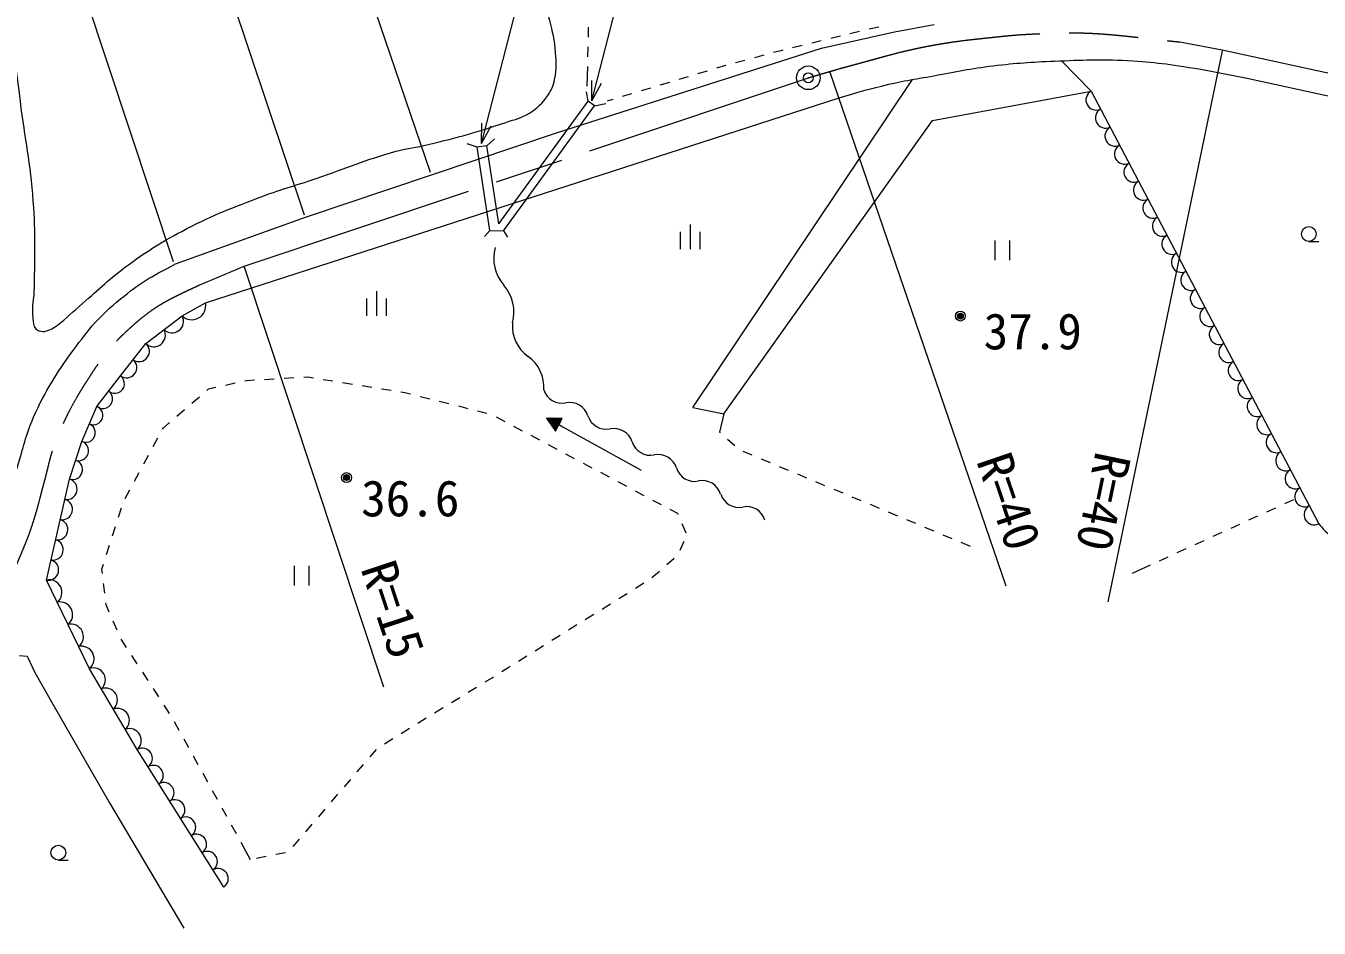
# Model space of a CAD drawing. Units: millimetres, scale not verified. Extents: x 40000 to 680000, y 20000 to 380000.
# Drawn here: x 382580 to 448241, y 267161 to 312980 of the extents above; entities that cross this region are included whole.
import ezdxf
from ezdxf.enums import TextEntityAlignment as Align

# ---------------------------------------------------------------- set-up
doc = ezdxf.new("R2010")
doc.units = ezdxf.units.MM
doc.header["$LTSCALE"] = 1000
doc.header["$PDMODE"] = 32
doc.header["$PDSIZE"] = 500
doc.linetypes.add('CHAIN', pattern=[18.5, 12, -1.5, 3.5, -1.5])
for name, color, linetype, lineweight in [('M-BGD', 7, 'Continuous', 13), ('M-BGD-OTRS1', 7, 'Continuous', 13), ('M-BMK', 2, 'CHAIN', 13), ('M-BMK-SRVR', 3, 'Continuous', 13), ('M-STR-HTXT', 7, 'Continuous', 13)]:
    doc.layers.add(name, color=color, linetype=linetype, lineweight=lineweight)
doc.styles.add('ＭＳ ゴシック', font='')
doc.styles.get('ＭＳ ゴシック').set_extended_font_data('MS Gothic')

msp = doc.modelspace()

# ---------------------------------------------------------------- linework, layer by layer
at = {"layer": 'M-BGD'}
for p, q in [((411139, 312410), (411149, 312910)), ((422972, 311846), (426688, 312684)), ((424908, 312686), (424422, 312569)), ((425880, 312921), (425394, 312804)), ((426688, 312684), (428691, 313055)), ((411117, 311410), (411128, 311910)), ((421992, 311982), (421506, 311865)), ((422964, 312217), (422478, 312099)), ((423936, 312452), (423450, 312334)), ((409572, 307557), (422972, 311846)), ((420054, 311489), (419571, 311359)), ((420904, 311719), (420537, 311620)), ((421020, 311747), (420904, 311719)), ((411085, 309910), (411107, 310910)), ((417165, 310681), (416687, 310537)), ((418093, 310960), (417644, 310825)), ((418123, 310968), (418093, 310960)), ((419089, 311229), (418606, 311098)), ((436664, 309671), (435167, 311206)), ((442232, 310775), (444587, 310332)), ((415250, 310105), (414771, 309961)), ((416208, 310393), (415729, 310249)), ((416446, 293598), (427597, 310256)), ((444587, 310332), (485625, 301289)), ((391697, 298911), (423868, 309319)), ((413335, 309529), (412856, 309385)), ((414293, 309817), (413814, 309673)), ((428618, 308182), (436664, 309671)), ((436664, 309671), (448221, 287692)), ((412377, 309241), (412086, 309153)), ((418023, 293283), (428618, 308182)), ((396782, 303273), (409572, 307557)), ((390173, 300892), (396782, 303273)), ((416317, 301641), (416317, 302891)), ((415817, 301641), (415817, 302516)), ((416817, 301641), (416817, 302516)), ((431780, 302081), (431780, 301081)), ((432530, 301081), (432530, 302081)), ((447719, 302035), (448219, 302035)), ((400397, 298261), (400397, 299511)), ((399897, 298261), (399897, 299136)), ((400897, 298261), (400897, 299136)), ((392718, 294736), (393206, 294846)), ((393694, 294956), (393791, 294978)), ((393791, 294978), (394191, 295000)), ((394690, 295029), (395189, 295058)), ((395688, 295086), (396187, 295115)), ((396687, 295143), (396893, 295155)), ((396893, 295155), (397183, 295109)), ((397676, 295029), (398170, 294950)), ((398663, 294870), (399157, 294791)), ((391767, 294468), (391853, 294541)), ((391853, 294541), (392230, 294626)), ((399651, 294711), (400144, 294632)), ((400638, 294553), (401132, 294473)), ((401625, 294394), (401812, 294364)), ((401812, 294364), (402114, 294288)), ((402598, 294166), (403083, 294043)), ((391009, 293816), (391388, 294142)), ((403568, 293921), (404053, 293799)), ((404538, 293677), (405023, 293555)), ((416446, 293598), (418023, 293283)), ((390251, 293164), (390630, 293490)), ((405508, 293433), (405992, 293311)), ((406453, 293126), (406894, 292891)), ((409005, 293066), (409462, 292403)), ((409809, 293034), (409005, 293066)), ((409635, 292718), (409005, 293066)), ((409624, 292697), (409035, 293022)), ((409647, 292739), (409059, 293064)), ((409612, 292676), (409066, 292978)), ((409601, 292655), (409096, 292934)), ((409659, 292760), (409112, 293062)), ((409589, 292634), (409127, 292889)), ((409670, 292781), (409166, 293060)), ((409682, 292802), (409220, 293058)), ((409693, 292824), (409273, 293055)), ((409705, 292845), (409327, 293053)), ((409717, 292866), (409380, 293051)), ((409728, 292887), (409434, 293049)), ((409462, 292403), (409809, 293034)), ((409740, 292908), (409488, 293047)), ((409751, 292929), (409541, 293045)), ((409763, 292950), (409595, 293042)), ((409775, 292971), (409649, 293040)), ((409786, 292992), (409702, 293038)), ((409798, 293013), (409756, 293036)), ((418023, 293283), (417793, 292353)), ((389511, 292496), (389543, 292554)), ((389543, 292554), (389872, 292838)), ((407336, 292656), (407777, 292421)), ((409577, 292613), (409157, 292845)), ((409566, 292592), (409188, 292801)), ((409554, 292571), (409218, 292757)), ((409543, 292550), (409249, 292713)), ((409531, 292529), (409279, 292668)), ((409520, 292508), (409309, 292624)), ((409508, 292487), (409340, 292580)), ((409496, 292466), (409370, 292536)), ((409485, 292445), (409401, 292492)), ((409473, 292424), (409431, 292447)), ((413838, 290399), (409635, 292718)), ((409846, 292602), (409635, 292718)), ((417793, 292353), (417825, 292326)), ((389038, 291616), (389275, 292056)), ((408219, 292187), (408660, 291952)), ((409102, 291717), (409543, 291482)), ((418203, 291999), (418582, 291672)), ((388564, 290735), (388801, 291175)), ((409985, 291248), (410426, 291013)), ((418982, 291381), (419443, 291188)), ((419905, 290995), (420366, 290803)), ((388091, 289854), (388328, 290294)), ((410868, 290778), (411309, 290543)), ((411751, 290309), (412192, 290074)), ((420828, 290610), (421289, 290417)), ((412634, 289839), (413075, 289604)), ((421750, 290225), (422212, 290032)), ((422673, 289839), (423135, 289647)), ((387618, 288973), (387854, 289414)), ((413516, 289370), (413958, 289135)), ((423596, 289454), (424057, 289261)), ((424519, 289069), (424980, 288876)), ((446497, 288718), (446952, 288926)), ((387288, 288031), (387440, 288508)), ((414399, 288900), (414841, 288666)), ((415282, 288431), (415656, 288232)), ((425441, 288683), (425903, 288491)), ((426364, 288298), (426826, 288105)), ((445587, 288303), (446042, 288511)), ((415656, 288232), (415686, 288161)), ((415884, 287702), (416081, 287243)), ((427287, 287913), (427748, 287720)), ((443768, 287474), (444223, 287681)), ((444677, 287889), (445132, 288096)), ((386983, 287079), (387135, 287555)), ((428210, 287527), (428671, 287334)), ((429132, 287142), (429594, 286949)), ((442858, 287059), (443313, 287266)), ((386678, 286127), (386830, 286603)), ((415993, 286787), (415783, 286334)), ((430055, 286756), (430517, 286564)), ((441038, 286229), (441493, 286436)), ((441948, 286644), (442403, 286851)), ((386441, 285386), (386526, 285650)), ((415499, 285936), (415122, 285607)), ((440128, 285814), (440583, 286021)), ((386467, 285165), (386441, 285386)), ((396206, 285562), (396206, 284562)), ((396956, 284562), (396956, 285562)), ((414746, 285277), (414369, 284948)), ((438764, 285191), (439673, 285606)), ((386582, 284172), (386524, 284668)), ((413954, 284672), (413530, 284407)), ((386651, 283573), (386639, 283675)), ((413105, 284143), (412681, 283878)), ((386809, 283209), (386651, 283573)), ((411408, 283084), (410984, 282820)), ((412257, 283614), (411832, 283349)), ((387208, 282292), (387009, 282750)), ((410560, 282555), (410135, 282291)), ((387691, 281420), (387418, 281839)), ((409711, 282026), (409287, 281761)), ((408863, 281497), (408438, 281232)), ((382250, 281003), (382638, 280970)), ((382638, 280970), (383042, 280138)), ((388237, 280582), (387964, 281001)), ((407166, 280439), (407013, 280344)), ((408014, 280968), (407590, 280703)), ((383042, 280138), (384011, 278415)), ((388783, 279744), (388510, 280163)), ((406315, 279913), (405889, 279651)), ((407013, 280344), (406740, 280176)), ((389329, 278906), (389056, 279325)), ((405463, 279389), (405037, 279127)), ((384011, 278415), (386832, 273526)), ((389874, 278068), (389601, 278487)), ((404612, 278864), (404186, 278602)), ((402909, 277816), (402483, 277553)), ((403760, 278340), (403335, 278078)), ((390367, 277199), (390126, 277636)), ((402057, 277291), (401632, 277029)), ((390851, 276323), (390609, 276761)), ((401206, 276767), (400780, 276505)), ((391334, 275448), (391092, 275886)), ((400363, 276233), (400037, 275853)), ((399712, 275474), (399386, 275094)), ((391818, 274573), (391576, 275010)), ((399060, 274715), (398735, 274335)), ((392301, 273697), (392059, 274135)), ((398409, 273956), (398084, 273576)), ((386832, 273526), (390604, 267161)), ((392784, 272822), (392543, 273259)), ((397758, 273197), (397433, 272817)), ((393268, 271946), (393026, 272384)), ((397107, 272438), (396782, 272058)), ((393993, 270633), (393510, 271509)), ((396456, 271679), (396131, 271299)), ((384228, 270621), (384728, 270621)), ((394782, 270794), (394292, 270694)), ((395762, 270993), (395272, 270893))]:
    msp.add_line(p, q, dxfattribs=at)
msp.add_lwpolyline([(392627, 269244), (388230, 276230), (385803, 280337), (383625, 284833), (384799, 289957), (385413, 291879), (386189, 293656), (387384, 295203), (388668, 296851), (390510, 298256), (391697, 298911)], dxfattribs=at)
for centre, radius in [((447719, 302410), 375), ((430025, 298241), 150), ((430025, 298241), 120), ((430025, 298241), 90), ((430025, 298241), 60), ((430025, 298241), 30), ((430025, 298241), 20), ((398860, 290041), 150), ((398860, 290041), 120), ((398860, 290041), 90), ((398860, 290041), 60), ((398860, 290041), 30), ((398860, 290041), 20), ((384228, 270996), 375)]:
    msp.add_circle(centre, radius, dxfattribs=at)
for centre, radius, start, end in [((436920, 309221), 518, 119.6903, 295.782), ((437402, 308306), 518, 119.6903, 295.782), ((437884, 307390), 518, 119.6903, 295.782), ((438365, 306474), 518, 119.6903, 295.782), ((438847, 305558), 518, 119.6903, 295.782), ((439328, 304642), 518, 119.6903, 295.782), ((439810, 303727), 518, 119.6903, 295.782), ((440291, 302811), 518, 119.6903, 295.782), ((440773, 301895), 518, 119.6903, 295.782), ((408387, 301163), 2052, 164.26002, 221.4112), ((441254, 300979), 518, 119.6903, 295.782), ((441736, 300063), 518, 119.6903, 295.782), ((405308, 298448), 2052, 344.26002, 41.4112), ((442217, 299147), 518, 119.6903, 295.782), ((391003, 298767), 709, 226.02665, 11.68467), ((389998, 297973), 585, 225.73862, 28.96008), ((442699, 298232), 518, 119.6903, 295.782), ((389077, 297270), 585, 225.73862, 28.96008), ((409155, 297733), 1878, 175.17416, 234.9716), ((443181, 297316), 518, 119.6903, 295.782), ((388329, 296453), 523, 234.56294, 49.57052), ((443662, 296400), 518, 119.6903, 295.782), ((406999, 294657), 1878, 355.17416, 54.9716), ((387687, 295629), 523, 234.56294, 49.57052), ((444144, 295484), 518, 119.6903, 295.782), ((387094, 294810), 489, 230.99347, 53.60953), ((444625, 294568), 518, 119.6903, 295.782), ((386496, 294036), 489, 230.99347, 53.60953), ((409800, 294792), 974, 197.52875, 281.47536), ((386009, 293206), 485, 244.64391, 68.20667), ((410188, 292882), 974, 17.52875, 101.47536), ((445107, 293653), 518, 119.6903, 295.782), ((412046, 293469), 974, 197.52875, 281.47536), ((445588, 292737), 518, 119.6903, 295.782), ((385621, 292318), 485, 244.64391, 68.20667), ((412434, 291559), 974, 17.52875, 101.47536), ((446070, 291821), 518, 119.6903, 295.782), ((385256, 291400), 504, 252.80288, 71.77767), ((414292, 292146), 974, 197.52875, 281.47536), ((384949, 290439), 504, 252.80288, 71.77767), ((414680, 290236), 974, 17.52875, 101.47536), ((446551, 290905), 518, 119.6903, 295.782), ((416539, 290823), 974, 197.52875, 281.47536), ((447033, 289989), 518, 119.6903, 295.782), ((384656, 289451), 526, 259.96685, 74.22124), ((416926, 288913), 974, 17.52875, 101.47536), ((384421, 288426), 526, 259.96685, 74.22124), ((418785, 289500), 974, 197.52875, 281.47536), ((447515, 289073), 518, 119.6903, 295.782), ((419173, 287590), 974, 17.52875, 101.47536), ((447996, 288158), 518, 119.6903, 295.782), ((384187, 287401), 526, 259.96685, 74.22124), ((383952, 286376), 526, 259.96685, 74.22124), ((383717, 285351), 526, 259.96685, 74.22124), ((383772, 284210), 640, 308.47727, 103.21657), ((384316, 283086), 640, 308.47727, 103.21657), ((384860, 281962), 640, 308.47727, 103.21657), ((385405, 280838), 640, 308.47727, 103.21657), ((386016, 279770), 606, 310.62537, 110.53688), ((386622, 278743), 606, 310.62537, 110.53688), ((387229, 277716), 606, 310.62537, 110.53688), ((387836, 276689), 606, 310.62537, 110.53688), ((388491, 275784), 516, 303.97501, 120.39069), ((389041, 274911), 516, 303.97501, 120.39069), ((389590, 274038), 516, 303.97501, 120.39069), ((390140, 273165), 516, 303.97501, 120.39069), ((390690, 272291), 516, 303.97501, 120.39069), ((391239, 271418), 516, 303.97501, 120.39069), ((391789, 270545), 516, 303.97501, 120.39069), ((392338, 269672), 516, 303.97501, 120.39069)]:
    msp.add_arc(centre, radius, start, end, dxfattribs=at)
for points, knots in [([(397324, 305233), (396170, 304843), (395504, 304678), (394368, 304240), (392826, 303645), (391950, 303320), (390491, 302544), (389329, 301925), (388705, 301519), (387646, 300738), (386672, 300022), (386213, 299512), (385287, 298735), (384780, 298309), (384542, 298008), (383983, 297653), (383855, 297571), (383777, 297529), (383631, 297487), (383558, 297467), (383513, 297457), (383437, 297466), (383292, 297484), (383185, 297487), (383085, 297595), (382936, 297758), (382960, 297921), (382935, 298141), (382865, 298751), (382991, 299099), (382999, 299713), (383023, 301412), (383061, 302368), (382941, 304063), (382799, 306063), (382530, 307165), (382284, 309155), (382007, 311402), (381751, 312651), (381606, 314910), (381480, 316870), (381414, 317979), (381551, 319938), (381737, 322582), (381831, 324102), (382574, 326647), (382839, 327556), (382922, 328159), (383555, 328864), (383971, 329328), (384373, 329397), (384936, 329664), (385594, 329975), (385963, 330197), (386681, 330318), (387801, 330507), (388454, 330299), (389588, 330245), (390811, 330188), (391503, 330203), (392714, 330027), (394010, 329839), (394745, 329719), (395986, 329300), (397526, 328780), (398365, 328382), (399766, 327556), (401192, 326715), (401988, 326194), (403182, 325048), (404363, 323915), (404913, 323152), (405799, 321777), (406852, 320144), (407351, 319154), (408053, 317342), (408618, 315882), (408753, 315000), (409119, 313477), (409273, 312839), (409399, 312484), (409458, 311830), (409514, 311216), (409554, 310855), (409423, 310253), (409351, 309919), (409273, 309730), (409078, 309449), (408792, 309034), (408574, 308826), (408150, 308553), (407728, 308281), (407431, 308241), (406955, 308079), (405436, 307563), (404563, 307336), (403005, 306951), (402376, 306796), (402007, 306783), (401382, 306612), (399767, 306171), (398910, 305769), (397324, 305233)], [0, 0, 0, 0, 1, 1, 1, 2, 2, 2, 3, 3, 3, 4, 4, 4, 5, 5, 5, 6, 6, 6, 7, 7, 7, 8, 8, 8, 9, 9, 9, 10, 10, 10, 11, 11, 11, 12, 12, 12, 13, 13, 13, 14, 14, 14, 15, 15, 15, 16, 16, 16, 17, 17, 17, 18, 18, 18, 19, 19, 19, 20, 20, 20, 21, 21, 21, 22, 22, 22, 23, 23, 23, 24, 24, 24, 25, 25, 25, 26, 26, 26, 27, 27, 27, 28, 28, 28, 29, 29, 29, 30, 30, 30, 31, 31, 31, 32, 32, 32, 33, 33, 33, 34, 34, 34, 34]), ([(423868, 309319), (424887, 309633), (425177, 309717), (426028, 309925), (427053, 310176), (427640, 310259), (428678, 310448), (429853, 310661), (430508, 310815), (431694, 310954), (432905, 311096), (433588, 311140), (434806, 311191), (436252, 311250), (437066, 311297), (438511, 311218), (439972, 311137), (440497, 311053), (442232, 310775)], [0, 0, 0, 0, 1, 1, 1, 2, 2, 2, 3, 3, 3, 4, 4, 4, 5, 5, 5, 6, 6, 6, 6]), ([(448221, 287692), (448426, 287443), (448500, 287363), (448705, 287180), (448978, 286936), (449149, 286809), (449480, 286652), (449975, 286418), (450295, 286376), (450837, 286308), (451422, 286234), (451764, 286235), (452345, 286329), (452844, 286410), (453104, 286544), (453594, 286663), (454515, 286887), (455034, 286999), (455964, 287180), (456924, 287367), (457459, 287497), (458430, 287622), (459445, 287752), (460016, 287816), (461038, 287864), (462991, 287956), (464088, 287768), (466043, 287809), (467226, 287834), (467890, 287830), (469069, 287928), (470823, 288073), (471789, 288297), (473538, 288488), (476207, 288778), (477706, 288906), (480381, 289123), (482234, 289273), (483296, 289132), (485130, 289430), (487194, 289765), (488329, 290086), (490336, 290670), (492149, 291198), (493134, 291593), (494928, 292184), (497738, 293111), (499322, 293599), (502122, 294554), (503946, 295177), (504997, 295455), (506774, 296202), (507707, 296594), (508176, 296930), (509100, 297341), (510519, 297972), (511377, 298172), (512832, 298716), (513812, 299082), (514441, 299125), (515340, 299661), (516664, 300451), (517273, 301092), (518502, 302024), (519210, 302560), (519567, 302916), (520304, 303412), (520678, 303663), (520808, 303750), (521277, 304031)], [0, 0, 0, 0, 1, 1, 1, 2, 2, 2, 3, 3, 3, 4, 4, 4, 5, 5, 5, 6, 6, 6, 7, 7, 7, 8, 8, 8, 9, 9, 9, 10, 10, 10, 11, 11, 11, 12, 12, 12, 13, 13, 13, 14, 14, 14, 15, 15, 15, 16, 16, 16, 17, 17, 17, 18, 18, 18, 19, 19, 19, 20, 20, 20, 21, 21, 21, 22, 22, 22, 23, 23, 23, 23]), ([(381328, 288068), (381727, 289294), (381827, 289601), (382148, 290583), (382469, 291567), (382548, 292158), (382972, 293103), (383602, 294508), (384076, 295250), (384983, 296495), (385799, 297617), (386312, 298229), (387382, 299112), (388379, 299936), (388852, 300196), (390173, 300892)], [0, 0, 0, 0, 1, 1, 1, 2, 2, 2, 3, 3, 3, 4, 4, 4, 5, 5, 5, 5])]:
    msp.add_open_spline(points, degree=3, knots=knots, dxfattribs=at)
for p in [(430025, 298241), (398860, 290041)]:
    msp.add_point(p, dxfattribs=at)
at = {"layer": 'M-BGD-OTRS1'}
for p, q in [((411133, 309148), (411051, 309629)), ((406593, 302922), (411133, 309148)), ((406833, 302573), (411456, 308912)), ((411456, 308912), (411133, 309148)), ((411456, 308912), (412018, 309040)), ((405487, 306812), (404979, 306982)), ((405982, 306888), (405487, 306812)), ((406139, 302587), (405487, 306812)), ((405982, 306888), (406372, 307240)), ((406593, 302922), (405982, 306888)), ((406139, 302587), (405858, 302280)), ((406139, 302587), (406833, 302573)), ((406833, 302573), (407031, 302242))]:
    msp.add_line(p, q, dxfattribs=at)
at = {"layer": 'M-BMK'}
for p, q in [((441162, 312162), (443313, 311761)), ((443313, 311761), (485998, 302514)), ((393671, 300781), (422308, 310342)), ((391408, 299830), (393671, 300781))]:
    msp.add_line(p, q, dxfattribs=at)
for points, knots in [([(422308, 310342), (423562, 310716), (423895, 310810), (424918, 311087), (426307, 311463), (427080, 311706), (428494, 311971), (429845, 312224), (430616, 312285), (431983, 312434), (432859, 312529), (433353, 312553), (434234, 312592), (436943, 312713), (437931, 312501), (441162, 312162)], [0, 0, 0, 0, 1, 1, 1, 2, 2, 2, 3, 3, 3, 4, 4, 4, 5, 5, 5, 5]), ([(379260, 280414), (380186, 281879), (380462, 282300), (381120, 283570), (381688, 284664), (381982, 285291), (382453, 286430), (382696, 287016), (382820, 287350), (383009, 287955), (383237, 288686), (383320, 289108), (383526, 289845), (383750, 290647), (383799, 291123), (384108, 291897), (384685, 293346), (385133, 294115), (385988, 295420), (386680, 296479), (387167, 297027), (388120, 297859), (389248, 298844), (389867, 299102), (391408, 299830)], [0, 0, 0, 0, 1, 1, 1, 2, 2, 2, 3, 3, 3, 4, 4, 4, 5, 5, 5, 6, 6, 6, 7, 7, 7, 8, 8, 8, 8])]:
    msp.add_open_spline(points, degree=3, knots=knots, dxfattribs=at)
at = {"layer": 'M-BMK-SRVR'}
msp.add_circle((422308, 310342), 600, dxfattribs=at)
msp.add_point((422308, 310342), dxfattribs=at)
at = {"layer": 'M-STR-HTXT'}
for p, q in [((405717, 307002), (417663, 353291)), ((411314, 309172), (419482, 340822)), ((403119, 305529), (397069, 323333)), ((396728, 303363), (390683, 321413)), ((390081, 300990), (384226, 318664)), ((443312, 311716), (437510, 283737)), ((423401, 310632), (432330, 284544)), ((411314, 309172), (411322, 310203)), ((411314, 309172), (411806, 310078)), ((405717, 307002), (405725, 308033)), ((405717, 307002), (406209, 307908)), ((393660, 300751), (400739, 279412))]:
    msp.add_line(p, q, dxfattribs=at)

# ---------------------------------------------------------------- texts
at = {"layer": 'M-BGD', "style": 'ＭＳ ゴシック'}
for s, p in [('37.9', (433700, 297470)), ('36.6', (402097, 288988))]:
    msp.add_text(s, height=1833, dxfattribs=at).set_placement(p, align=Align.MIDDLE_CENTER)
at = {"layer": 'M-STR-HTXT', "style": 'ＭＳ ゴシック'}
for s, rotation, p in [('R=40', 288.894, (431107, 288361)), ('R=40', 258.285, (435861, 289109)), ('R=15', 288.354, (399825, 282890))]:
    msp.add_text(s, height=1833, rotation=rotation, dxfattribs=at).set_placement(p, align=Align.BOTTOM_CENTER)

doc.saveas('drawing.dxf')
